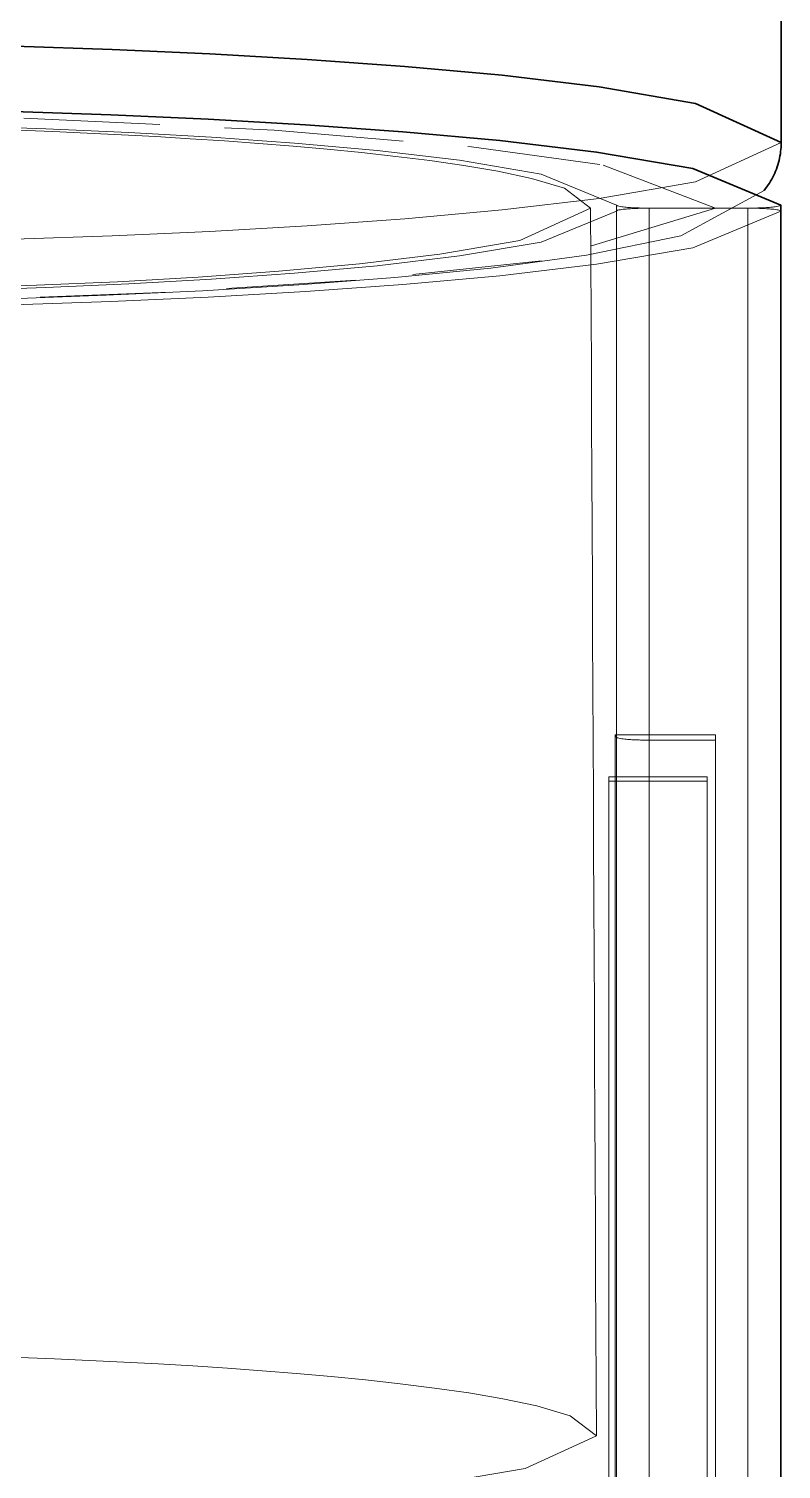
# Model space of a CAD drawing. Header units: millimetres. Extents: x 10 to 410, y 10 to 287.
# Drawn here: x 110.88 to 113.78, y 204.84 to 210.4 of the extents above; entities that cross this region are included whole.
import ezdxf

# ---------------------------------------------------------------- set-up
doc = ezdxf.new("R2010")
doc.units = ezdxf.units.MM
doc.linetypes.add('DASHED', pattern=[0.75, 0.5, -0.25])
doc.layers.add('HIDDEN', color=8, linetype='DASHED', lineweight=18)
doc.layers.add('VISIBLE', color=7, linetype='CONTINUOUS', lineweight=35)

msp = doc.modelspace()

# ---------------------------------------------------------------- linework, layer by layer
at = {"layer": 'HIDDEN'}
for points in [[(113.5297, 209.7054), (112.8576, 209.5015), (112.1403, 209.4268), (111.4204, 209.3812), (110.6997, 209.3534), (109.9785, 209.3393), (109.2572, 209.3373), (108.536, 209.3474), (107.815, 209.3704), (107.0948, 209.4095), (106.3763, 209.4724), (105.6656, 209.592), (105.9106, 209.873), (106.5978, 209.9612), (107.321, 210.0155), (108.1665, 210.0533), (108.8099, 210.0687), (109.4303, 210.074), (110.1076, 210.0699), (110.884, 210.0517), (111.8252, 210.0065), (112.5873, 209.9423), (113.0957, 209.8718), (113.5297, 209.7054)], [(105.8532, 209.7166), (106.1432, 209.8363), (106.4593, 209.8899), (106.7777, 209.9277), (107.097, 209.9566), (107.4169, 209.9795), (107.737, 209.9977), (108.0573, 210.0121), (108.3778, 210.0231), (108.6984, 210.0311), (109.019, 210.0363), (109.3396, 210.0389), (109.6603, 210.0389), (109.9809, 210.0363), (110.3016, 210.0311), (110.6221, 210.0231), (110.9426, 210.0121), (111.2629, 209.9977), (111.5831, 209.9795), (111.9029, 209.9566), (112.2223, 209.9277), (112.5407, 209.89), (112.8568, 209.8363), (113.1468, 209.7166)], [(110.0394, 210.0262), (110.1723, 210.0241), (110.3051, 210.0215), (110.438, 210.0184), (110.5708, 210.0148), (110.7037, 210.0107), (110.8365, 210.0061), (110.9693, 210.0008), (111.1021, 209.995), (111.2348, 209.9885), (111.3675, 209.9814), (111.5002, 209.9735), (111.6328, 209.9648), (111.7653, 209.9552), (111.8978, 209.9446), (112.0302, 209.9329), (112.1624, 209.9199), (112.2945, 209.9053), (112.4264, 209.8888), (112.5579, 209.8699), (112.6889, 209.8476), (112.8189, 209.82), (112.9463, 209.7823), (113.0474, 209.7055)], [(113.7835, 209.9582), (113.4526, 209.8071), (113.0806, 209.743), (112.7057, 209.6982), (112.3296, 209.6639), (111.953, 209.6368), (111.576, 209.6153), (111.1988, 209.5984), (110.8214, 209.5853), (110.4439, 209.5758), (110.0664, 209.5697), (109.6888, 209.5666), (109.3112, 209.5666), (108.9336, 209.5697), (108.556, 209.5758), (108.1786, 209.5853), (107.8012, 209.5984), (107.424, 209.6153), (107.047, 209.6368), (106.6704, 209.6639), (106.2943, 209.6982), (105.9194, 209.743), (105.5474, 209.8071), (105.2165, 209.9582)], [(113.7179, 209.7737), (113.3961, 209.5985), (113.0314, 209.5234), (112.6622, 209.4741), (112.2915, 209.4374), (111.92, 209.4089), (111.5482, 209.3864), (111.176, 209.3688), (110.8037, 209.3553), (110.4313, 209.3455), (110.0588, 209.3391), (109.6863, 209.336), (109.3137, 209.336), (108.9412, 209.3391), (108.5687, 209.3455), (108.1963, 209.3553), (107.824, 209.3688), (107.4518, 209.3864), (107.08, 209.4089), (106.7085, 209.4374), (106.3378, 209.4741), (105.9686, 209.5234), (105.6038, 209.5985), (105.2821, 209.7737)], [(113.7815, 209.6934), (113.4417, 209.552), (113.0706, 209.4889), (112.6967, 209.4445), (112.3217, 209.4105), (111.9461, 209.3836), (111.5702, 209.3623), (111.1941, 209.3454), (110.8177, 209.3324), (110.4413, 209.323), (110.0648, 209.3169), (109.6883, 209.3138), (109.3118, 209.3138), (108.9352, 209.3169), (108.5588, 209.323), (108.1823, 209.3324), (107.806, 209.3454), (107.4299, 209.3623), (107.0539, 209.3836), (106.6783, 209.4105), (106.3034, 209.4445), (105.9295, 209.4889), (105.5583, 209.552), (105.2185, 209.6934)], [(113.1468, 209.6942), (112.8568, 209.5745), (112.5407, 209.5208), (112.2223, 209.4831), (111.903, 209.4541), (111.5831, 209.4313), (111.263, 209.4131), (110.9427, 209.3987), (110.6222, 209.3877), (110.3016, 209.3797), (109.981, 209.3744), (109.6604, 209.3718), (109.3397, 209.3718), (109.0191, 209.3744), (108.6984, 209.3797), (108.3779, 209.3877), (108.0574, 209.3987), (107.7371, 209.4131), (107.4169, 209.4313), (107.0971, 209.4541), (106.7777, 209.4831), (106.4593, 209.5208), (106.1432, 209.5745), (105.8532, 209.6942)], [(113.0474, 209.7055), (112.7735, 209.5803), (112.4654, 209.5272), (112.1549, 209.4901), (111.8434, 209.4617), (111.5315, 209.4393), (111.2193, 209.4215), (110.9069, 209.4074), (110.5944, 209.3966), (110.2817, 209.3888), (109.9691, 209.3836), (109.6563, 209.3811), (109.3436, 209.3811), (109.0309, 209.3836), (108.7182, 209.3888), (108.4056, 209.3966), (108.0931, 209.4074), (107.7807, 209.4215), (107.4685, 209.4393), (107.1566, 209.4617), (106.8451, 209.4901), (106.5346, 209.5272), (106.2265, 209.5803), (105.9526, 209.7055)], [(113.0474, 209.7055), (113.0483, 209.4995), (113.0493, 209.2934), (113.0503, 209.0873), (113.0512, 208.8813), (113.0522, 208.6752), (113.0532, 208.4691), (113.0541, 208.2631), (113.0551, 208.057), (113.0561, 207.8509), (113.057, 207.6449), (113.058, 207.4388), (113.059, 207.2328), (113.0599, 207.0267), (113.0609, 206.8206), (113.0619, 206.6146), (113.0628, 206.4085), (113.0638, 206.2024), (113.0648, 205.9964), (113.0657, 205.7903), (113.0667, 205.5842), (113.0677, 205.3782), (113.0686, 205.1721), (113.0696, 204.966)], [(113.2737, 209.7054), (113.2681, 209.7054), (113.2625, 209.7054), (113.257, 209.7055), (113.2514, 209.7056), (113.2458, 209.7057), (113.2402, 209.7058), (113.2347, 209.706), (113.2291, 209.7061), (113.2235, 209.7063), (113.2179, 209.7066), (113.2124, 209.7068), (113.2068, 209.7071), (113.2012, 209.7075), (113.1957, 209.7078), (113.1901, 209.7083), (113.1846, 209.7087), (113.179, 209.7093), (113.1735, 209.7099), (113.1679, 209.7106), (113.1624, 209.7114), (113.1569, 209.7124), (113.1515, 209.7138), (113.1468, 209.7166)], [(113.1468, 207.6628), (113.1468, 207.7521), (113.1468, 207.8414), (113.1468, 207.9307), (113.1468, 208.02), (113.1468, 208.1093), (113.1468, 208.1986), (113.1468, 208.2879), (113.1468, 208.3772), (113.1468, 208.4665), (113.1468, 208.5558), (113.1468, 208.6451), (113.1468, 208.7344), (113.1468, 208.8237), (113.1468, 208.913), (113.1468, 209.0023), (113.1468, 209.0915), (113.1468, 209.1808), (113.1468, 209.2701), (113.1468, 209.3594), (113.1468, 209.4487), (113.1468, 209.538), (113.1468, 209.6273), (113.1468, 209.7166)], [(113.2737, 209.7054), (113.2681, 209.7054), (113.2625, 209.7053), (113.257, 209.7053), (113.2514, 209.7052), (113.2458, 209.7051), (113.2402, 209.705), (113.2347, 209.7048), (113.2291, 209.7046), (113.2235, 209.7044), (113.2179, 209.7042), (113.2124, 209.7039), (113.2068, 209.7036), (113.2012, 209.7033), (113.1957, 209.7029), (113.1901, 209.7025), (113.1846, 209.702), (113.179, 209.7015), (113.1735, 209.7009), (113.1679, 209.7002), (113.1624, 209.6994), (113.1569, 209.6983), (113.1515, 209.6969), (113.1468, 209.6942)], [(113.1468, 202.0934), (113.1468, 202.4238), (113.1468, 202.7543), (113.1468, 203.0848), (113.1468, 203.4152), (113.1468, 203.7457), (113.1468, 204.0762), (113.1468, 204.4066), (113.1468, 204.7371), (113.1468, 205.0676), (113.1468, 205.3981), (113.1468, 205.7285), (113.1468, 206.059), (113.1468, 206.3895), (113.1468, 206.7199), (113.1468, 207.0504), (113.1468, 207.3809), (113.1468, 207.7113), (113.1468, 208.0418), (113.1468, 208.3723), (113.1468, 208.7028), (113.1468, 209.0332), (113.1468, 209.3637), (113.1468, 209.6942)], [(113.2737, 209.7054), (113.2903, 209.7054), (113.3068, 209.7054), (113.3234, 209.7054), (113.3399, 209.7054), (113.3565, 209.7054), (113.3731, 209.7054), (113.3896, 209.7054), (113.4062, 209.7054), (113.4228, 209.7054), (113.4393, 209.7054), (113.4559, 209.7054), (113.4725, 209.7054), (113.489, 209.7054), (113.5056, 209.7054), (113.5221, 209.7054), (113.5387, 209.7054), (113.5553, 209.7054), (113.5718, 209.7054), (113.5884, 209.7054), (113.605, 209.7054), (113.6215, 209.7054), (113.6381, 209.7054), (113.6546, 209.7054)], [(113.2737, 209.7054), (113.2903, 209.7054), (113.3068, 209.7054), (113.3234, 209.7054), (113.3399, 209.7054), (113.3565, 209.7054), (113.3731, 209.7054), (113.3896, 209.7054), (113.4062, 209.7054), (113.4228, 209.7054), (113.4393, 209.7054), (113.4559, 209.7054), (113.4725, 209.7054), (113.489, 209.7054), (113.5056, 209.7054), (113.5221, 209.7054), (113.5387, 209.7054), (113.5553, 209.7054), (113.5718, 209.7054), (113.5884, 209.7054), (113.605, 209.7054), (113.6215, 209.7054), (113.6381, 209.7054), (113.6546, 209.7054)], [(113.2737, 207.4936), (113.2737, 207.5898), (113.2737, 207.686), (113.2737, 207.7821), (113.2737, 207.8783), (113.2737, 207.9744), (113.2737, 208.0706), (113.2737, 208.1668), (113.2737, 208.2629), (113.2737, 208.3591), (113.2737, 208.4553), (113.2737, 208.5514), (113.2737, 208.6476), (113.2737, 208.7438), (113.2737, 208.8399), (113.2737, 208.9361), (113.2737, 209.0322), (113.2737, 209.1284), (113.2737, 209.2246), (113.2737, 209.3207), (113.2737, 209.4169), (113.2737, 209.5131), (113.2737, 209.6092), (113.2737, 209.7054)], [(113.2737, 207.6516), (113.2737, 207.7409), (113.2737, 207.8302), (113.2737, 207.9195), (113.2737, 208.0088), (113.2737, 208.0981), (113.2737, 208.1874), (113.2737, 208.2767), (113.2737, 208.366), (113.2737, 208.4553), (113.2737, 208.5446), (113.2737, 208.6339), (113.2737, 208.7231), (113.2737, 208.8124), (113.2737, 208.9017), (113.2737, 208.991), (113.2737, 209.0803), (113.2737, 209.1696), (113.2737, 209.2589), (113.2737, 209.3482), (113.2737, 209.4375), (113.2737, 209.5268), (113.2737, 209.6161), (113.2737, 209.7054)], [(113.7815, 209.7166), (113.7768, 209.7139), (113.7714, 209.7125), (113.766, 209.7114), (113.7604, 209.7106), (113.7549, 209.7099), (113.7494, 209.7093), (113.7438, 209.7087), (113.7383, 209.7083), (113.7327, 209.7078), (113.7271, 209.7075), (113.7216, 209.7071), (113.716, 209.7068), (113.7104, 209.7066), (113.7048, 209.7063), (113.6993, 209.7061), (113.6937, 209.706), (113.6881, 209.7058), (113.6825, 209.7057), (113.677, 209.7056), (113.6714, 209.7055), (113.6658, 209.7054), (113.6602, 209.7054), (113.6546, 209.7054)], [(113.7816, 209.6938), (113.7771, 209.6968), (113.7717, 209.6983), (113.7662, 209.6993), (113.7607, 209.7002), (113.7551, 209.7009), (113.7496, 209.7015), (113.744, 209.702), (113.7384, 209.7025), (113.7329, 209.7029), (113.7273, 209.7033), (113.7217, 209.7036), (113.7161, 209.7039), (113.7105, 209.7042), (113.705, 209.7044), (113.6994, 209.7046), (113.6938, 209.7048), (113.6882, 209.705), (113.6826, 209.7051), (113.677, 209.7052), (113.6714, 209.7053), (113.6658, 209.7053), (113.6602, 209.7054), (113.6546, 209.7054)], [(113.6546, 202.0138), (113.6546, 202.3482), (113.6546, 202.6827), (113.6546, 203.0171), (113.6546, 203.3515), (113.6546, 203.6859), (113.6546, 204.0203), (113.6546, 204.3547), (113.6546, 204.6891), (113.6546, 205.0236), (113.6546, 205.358), (113.6546, 205.6924), (113.6546, 206.0268), (113.6546, 206.3612), (113.6546, 206.6956), (113.6546, 207.0301), (113.6546, 207.3645), (113.6546, 207.6989), (113.6546, 208.0333), (113.6546, 208.3677), (113.6546, 208.7021), (113.6546, 209.0366), (113.6546, 209.371), (113.6546, 209.7054)], [(113.6546, 174.9492), (113.6546, 176.4603), (113.6546, 177.9715), (113.6546, 179.4826), (113.6546, 180.9937), (113.6546, 182.5049), (113.6546, 184.016), (113.6546, 185.5272), (113.6546, 187.0383), (113.6546, 188.5494), (113.6546, 190.0606), (113.6546, 191.5717), (113.6546, 193.0829), (113.6546, 194.594), (113.6546, 196.1051), (113.6546, 197.6163), (113.6546, 199.1274), (113.6546, 200.6386), (113.6546, 202.1497), (113.6546, 203.6608), (113.6546, 205.172), (113.6546, 206.6831), (113.6546, 208.1942), (113.6546, 209.7054)], [(113.7815, 209.6934), (113.7815, 209.6934), (113.7815, 209.6934), (113.7815, 209.6935), (113.7815, 209.6935), (113.7815, 209.6935), (113.7815, 209.6935), (113.7815, 209.6935), (113.7815, 209.6935), (113.7815, 209.6935), (113.7815, 209.6935), (113.7815, 209.6936), (113.7815, 209.6936), (113.7815, 209.6936), (113.7816, 209.6936), (113.7816, 209.6936), (113.7816, 209.6936), (113.7816, 209.6936), (113.7816, 209.6936), (113.7816, 209.6937), (113.7816, 209.6937), (113.7816, 209.6937), (113.7816, 209.6937), (113.7816, 209.6937)], [(113.7815, 174.9604), (113.7815, 176.4706), (113.7815, 177.9807), (113.7815, 179.4908), (113.7815, 181.001), (113.7815, 182.5111), (113.7815, 184.0212), (113.7815, 185.5314), (113.7815, 187.0415), (113.7815, 188.5516), (113.7815, 190.0617), (113.7815, 191.5719), (113.7815, 193.082), (113.7815, 194.5921), (113.7815, 196.1023), (113.7815, 197.6124), (113.7815, 199.1225), (113.7815, 200.6326), (113.7815, 202.1428), (113.7815, 203.6529), (113.7815, 205.163), (113.7815, 206.6732), (113.7815, 208.1833), (113.7815, 209.6934)], [(113.1421, 202.01), (113.1421, 202.2562), (113.1421, 202.5023), (113.1421, 202.7485), (113.1421, 202.9947), (113.1421, 203.2408), (113.1421, 203.487), (113.1421, 203.7332), (113.1421, 203.9794), (113.1421, 204.2255), (113.1421, 204.4717), (113.1421, 204.7179), (113.1421, 204.964), (113.1421, 205.2102), (113.1421, 205.4564), (113.1421, 205.7026), (113.1421, 205.9487), (113.1421, 206.1949), (113.1421, 206.4411), (113.1421, 206.6872), (113.1421, 206.9334), (113.1421, 207.1796), (113.1421, 207.4258), (113.1421, 207.6719)], [(113.1421, 207.6719), (113.1424, 207.6716), (113.1426, 207.6712), (113.1429, 207.6708), (113.1431, 207.6704), (113.1433, 207.6701), (113.1436, 207.6697), (113.1438, 207.6693), (113.144, 207.6689), (113.1442, 207.6685), (113.1444, 207.6681), (113.1447, 207.6677), (113.1449, 207.6673), (113.1451, 207.6669), (113.1453, 207.6665), (113.1455, 207.6661), (113.1456, 207.6657), (113.1458, 207.6653), (113.146, 207.6649), (113.1462, 207.6645), (113.1464, 207.6641), (113.1465, 207.6637), (113.1467, 207.6633), (113.1468, 207.6628)], [(113.1421, 207.6719), (113.159, 207.6719), (113.1758, 207.6719), (113.1927, 207.6719), (113.2095, 207.6719), (113.2264, 207.6719), (113.2432, 207.6719), (113.2601, 207.6719), (113.2769, 207.6719), (113.2938, 207.6719), (113.3106, 207.6719), (113.3275, 207.6719), (113.3443, 207.6719), (113.3612, 207.6719), (113.378, 207.6719), (113.3949, 207.6719), (113.4117, 207.6719), (113.4286, 207.6719), (113.4454, 207.6719), (113.4623, 207.6719), (113.4791, 207.6719), (113.496, 207.6719), (113.5128, 207.6719), (113.5297, 207.6719)], [(113.2737, 207.6516), (113.2681, 207.6516), (113.2625, 207.6517), (113.257, 207.6517), (113.2514, 207.6518), (113.2458, 207.6519), (113.2402, 207.652), (113.2347, 207.6522), (113.2291, 207.6524), (113.2235, 207.6526), (113.2179, 207.6528), (113.2124, 207.6531), (113.2068, 207.6534), (113.2012, 207.6537), (113.1957, 207.6541), (113.1901, 207.6545), (113.1846, 207.655), (113.179, 207.6555), (113.1735, 207.6561), (113.1679, 207.6568), (113.1624, 207.6576), (113.1569, 207.6587), (113.1515, 207.6601), (113.1468, 207.6628)], [(113.2737, 207.6516), (113.2848, 207.6516), (113.296, 207.6516), (113.3071, 207.6516), (113.3182, 207.6516), (113.3293, 207.6516), (113.3405, 207.6516), (113.3516, 207.6516), (113.3627, 207.6516), (113.3739, 207.6516), (113.385, 207.6516), (113.3961, 207.6516), (113.4072, 207.6516), (113.4184, 207.6516), (113.4295, 207.6516), (113.4406, 207.6516), (113.4518, 207.6516), (113.4629, 207.6516), (113.474, 207.6516), (113.4851, 207.6516), (113.4963, 207.6516), (113.5074, 207.6516), (113.5185, 207.6516), (113.5297, 207.6516)], [(113.5297, 202.0467), (113.5297, 202.2912), (113.5297, 202.5358), (113.5297, 202.7804), (113.5297, 203.025), (113.5297, 203.2695), (113.5297, 203.5141), (113.5297, 203.7587), (113.5297, 204.0033), (113.5297, 204.2479), (113.5297, 204.4924), (113.5297, 204.737), (113.5297, 204.9816), (113.5297, 205.2262), (113.5297, 205.4707), (113.5297, 205.7153), (113.5297, 205.9599), (113.5297, 206.2045), (113.5297, 206.449), (113.5297, 206.6936), (113.5297, 206.9382), (113.5297, 207.1828), (113.5297, 207.4274), (113.5297, 207.6719)], [(113.5297, 207.6719), (113.5297, 207.6711), (113.5297, 207.6702), (113.5297, 207.6693), (113.5297, 207.6684), (113.5297, 207.6675), (113.5297, 207.6666), (113.5297, 207.6657), (113.5297, 207.6649), (113.5297, 207.664), (113.5297, 207.6631), (113.5297, 207.6622), (113.5297, 207.6613), (113.5297, 207.6604), (113.5297, 207.6596), (113.5297, 207.6587), (113.5297, 207.6578), (113.5297, 207.6569), (113.5297, 207.656), (113.5297, 207.6551), (113.5297, 207.6543), (113.5297, 207.6534), (113.5297, 207.6525), (113.5297, 207.6516)], [(113.5297, 202.0302), (113.5297, 202.2746), (113.5297, 202.519), (113.5297, 202.7635), (113.5297, 203.0079), (113.5297, 203.2523), (113.5297, 203.4967), (113.5297, 203.7411), (113.5297, 203.9855), (113.5297, 204.2299), (113.5297, 204.4743), (113.5297, 204.7187), (113.5297, 204.9631), (113.5297, 205.2075), (113.5297, 205.4519), (113.5297, 205.6963), (113.5297, 205.9408), (113.5297, 206.1852), (113.5297, 206.4296), (113.5297, 206.674), (113.5297, 206.9184), (113.5297, 207.1628), (113.5297, 207.4072), (113.5297, 207.6516)], [(113.1172, 177.1769), (113.1172, 178.4957), (113.1172, 179.8145), (113.1172, 181.1333), (113.1172, 182.4522), (113.1172, 183.771), (113.1172, 185.0898), (113.1172, 186.4086), (113.1172, 187.7274), (113.1172, 189.0462), (113.1172, 190.365), (113.1172, 191.6838), (113.1172, 193.0027), (113.1172, 194.3215), (113.1172, 195.6403), (113.1172, 196.9591), (113.1172, 198.2779), (113.1172, 199.5967), (113.1172, 200.9155), (113.1172, 202.2343), (113.1172, 203.5532), (113.1172, 204.872), (113.1172, 206.1908), (113.1172, 207.5096)], [(113.1172, 207.5096), (113.1172, 207.5089), (113.1172, 207.5082), (113.1172, 207.5075), (113.1172, 207.5068), (113.1172, 207.5061), (113.1172, 207.5054), (113.1172, 207.5047), (113.1172, 207.504), (113.1172, 207.5033), (113.1172, 207.5027), (113.1172, 207.502), (113.1172, 207.5013), (113.1172, 207.5006), (113.1172, 207.4999), (113.1172, 207.4992), (113.1172, 207.4985), (113.1172, 207.4978), (113.1172, 207.4971), (113.1172, 207.4964), (113.1172, 207.4957), (113.1172, 207.495), (113.1172, 207.4943), (113.1172, 207.4936)], [(113.1172, 207.5096), (113.1337, 207.5096), (113.1503, 207.5096), (113.1668, 207.5096), (113.1834, 207.5096), (113.2, 207.5096), (113.2165, 207.5096), (113.2331, 207.5096), (113.2496, 207.5096), (113.2662, 207.5096), (113.2827, 207.5096), (113.2993, 207.5096), (113.3158, 207.5096), (113.3324, 207.5096), (113.3489, 207.5096), (113.3655, 207.5096), (113.3821, 207.5096), (113.3986, 207.5096), (113.4152, 207.5096), (113.4317, 207.5096), (113.4483, 207.5096), (113.4648, 207.5096), (113.4814, 207.5096), (113.4979, 207.5096)], [(113.1172, 202.0817), (113.1172, 202.317), (113.1172, 202.5523), (113.1172, 202.7876), (113.1172, 203.0229), (113.1172, 203.2582), (113.1172, 203.4935), (113.1172, 203.7288), (113.1172, 203.9641), (113.1172, 204.1994), (113.1172, 204.4347), (113.1172, 204.67), (113.1172, 204.9053), (113.1172, 205.1406), (113.1172, 205.3759), (113.1172, 205.6112), (113.1172, 205.8465), (113.1172, 206.0818), (113.1172, 206.3171), (113.1172, 206.5524), (113.1172, 206.7877), (113.1172, 207.023), (113.1172, 207.2583), (113.1172, 207.4936)], [(113.1172, 207.4936), (113.124, 207.4936), (113.1308, 207.4936), (113.1376, 207.4936), (113.1444, 207.4936), (113.1512, 207.4936), (113.158, 207.4936), (113.1648, 207.4936), (113.1716, 207.4936), (113.1784, 207.4936), (113.1852, 207.4936), (113.192, 207.4936), (113.1988, 207.4936), (113.2056, 207.4936), (113.2125, 207.4936), (113.2193, 207.4936), (113.2261, 207.4936), (113.2329, 207.4936), (113.2397, 207.4936), (113.2465, 207.4936), (113.2533, 207.4936), (113.2601, 207.4936), (113.2669, 207.4936), (113.2737, 207.4936)], [(113.2737, 207.4936), (113.2834, 207.4936), (113.2932, 207.4936), (113.3029, 207.4936), (113.3127, 207.4936), (113.3224, 207.4936), (113.3322, 207.4936), (113.3419, 207.4936), (113.3517, 207.4936), (113.3614, 207.4936), (113.3712, 207.4936), (113.3809, 207.4936), (113.3907, 207.4936), (113.4004, 207.4936), (113.4102, 207.4936), (113.4199, 207.4936), (113.4297, 207.4936), (113.4394, 207.4936), (113.4492, 207.4936), (113.4589, 207.4936), (113.4687, 207.4936), (113.4784, 207.4936), (113.4882, 207.4936), (113.4979, 207.4936)], [(113.2737, 202.1604), (113.2737, 202.3923), (113.2737, 202.6242), (113.2737, 202.8561), (113.2737, 203.088), (113.2737, 203.3198), (113.2737, 203.5517), (113.2737, 203.7836), (113.2737, 204.0155), (113.2737, 204.2473), (113.2737, 204.4792), (113.2737, 204.7111), (113.2737, 204.943), (113.2737, 205.1749), (113.2737, 205.4067), (113.2737, 205.6386), (113.2737, 205.8705), (113.2737, 206.1024), (113.2737, 206.3342), (113.2737, 206.5661), (113.2737, 206.798), (113.2737, 207.0299), (113.2737, 207.2618), (113.2737, 207.4936)], [(113.4979, 202.0683), (113.4979, 202.3049), (113.4979, 202.5414), (113.4979, 202.778), (113.4979, 203.0146), (113.4979, 203.2512), (113.4979, 203.4877), (113.4979, 203.7243), (113.4979, 203.9609), (113.4979, 204.1975), (113.4979, 204.4341), (113.4979, 204.6706), (113.4979, 204.9072), (113.4979, 205.1438), (113.4979, 205.3804), (113.4979, 205.617), (113.4979, 205.8535), (113.4979, 206.0901), (113.4979, 206.3267), (113.4979, 206.5633), (113.4979, 206.7999), (113.4979, 207.0364), (113.4979, 207.273), (113.4979, 207.5096)], [(113.4979, 207.5096), (113.4979, 207.5089), (113.4979, 207.5082), (113.4979, 207.5075), (113.4979, 207.5068), (113.4979, 207.5061), (113.4979, 207.5054), (113.4979, 207.5047), (113.4979, 207.504), (113.4979, 207.5033), (113.4979, 207.5027), (113.4979, 207.502), (113.4979, 207.5013), (113.4979, 207.5006), (113.4979, 207.4999), (113.4979, 207.4992), (113.4979, 207.4985), (113.4979, 207.4978), (113.4979, 207.4971), (113.4979, 207.4964), (113.4979, 207.4957), (113.4979, 207.495), (113.4979, 207.4943), (113.4979, 207.4936)], [(113.4979, 202.1406), (113.4979, 202.3734), (113.4979, 202.6061), (113.4979, 202.8389), (113.4979, 203.0716), (113.4979, 203.3043), (113.4979, 203.5371), (113.4979, 203.7698), (113.4979, 204.0025), (113.4979, 204.2353), (113.4979, 204.468), (113.4979, 204.7008), (113.4979, 204.9335), (113.4979, 205.1662), (113.4979, 205.399), (113.4979, 205.6317), (113.4979, 205.8645), (113.4979, 206.0972), (113.4979, 206.3299), (113.4979, 206.5627), (113.4979, 206.7954), (113.4979, 207.0282), (113.4979, 207.2609), (113.4979, 207.4936)], [(110.0394, 205.2888), (110.1732, 205.2867), (110.3071, 205.2841), (110.4409, 205.281), (110.5748, 205.2774), (110.7086, 205.2732), (110.8424, 205.2685), (110.9761, 205.2633), (111.1099, 205.2574), (111.2436, 205.2509), (111.3773, 205.2437), (111.5109, 205.2358), (111.6445, 205.227), (111.778, 205.2174), (111.9115, 205.2067), (112.0449, 205.1949), (112.1781, 205.1818), (112.3112, 205.1672), (112.444, 205.1506), (112.5765, 205.1315), (112.7085, 205.1091), (112.8394, 205.0813), (112.9677, 205.0434), (113.0696, 204.966)], [(113.0696, 204.966), (112.794, 204.8401), (112.4839, 204.7866), (112.1715, 204.7493), (111.8581, 204.7207), (111.5442, 204.6981), (111.2301, 204.6802), (110.9157, 204.6661), (110.6012, 204.6552), (110.2866, 204.6473), (109.972, 204.6422), (109.6573, 204.6396), (109.3426, 204.6396), (109.028, 204.6422), (108.7133, 204.6473), (108.3988, 204.6552), (108.0843, 204.6661), (107.7699, 204.6802), (107.4558, 204.6981), (107.1419, 204.7207), (106.8285, 204.7493), (106.5161, 204.7866), (106.206, 204.8401), (105.9304, 204.966)]]:
    msp.add_lwpolyline(points, dxfattribs=at)
at = {"layer": 'VISIBLE'}
for points in [[(113.7835, 209.9582), (113.7835, 210.0076), (113.7835, 210.0571), (113.7835, 210.1065), (113.7835, 210.156), (113.7835, 210.2054), (113.7835, 210.2549), (113.7835, 210.3043), (113.7835, 210.3538), (113.7835, 210.4033), (113.7835, 210.4527), (113.7835, 210.5022), (113.7835, 210.5516), (113.7835, 210.6011), (113.7835, 210.6505), (113.7835, 210.7), (113.7835, 210.7494), (113.7835, 210.7989), (113.7835, 210.8484), (113.7835, 210.8978), (113.7835, 210.9473), (113.7835, 210.9967), (113.7835, 211.0462), (113.7835, 211.0956)], [(113.7835, 209.9582), (113.7835, 210.0076), (113.7835, 210.0571), (113.7835, 210.1065), (113.7835, 210.156), (113.7835, 210.2054), (113.7835, 210.2549), (113.7835, 210.3043), (113.7835, 210.3538), (113.7835, 210.4033), (113.7835, 210.4527), (113.7835, 210.5022), (113.7835, 210.5516), (113.7835, 210.6011), (113.7835, 210.6505), (113.7835, 210.7), (113.7835, 210.7494), (113.7835, 210.7989), (113.7835, 210.8484), (113.7835, 210.8978), (113.7835, 210.9473), (113.7835, 210.9967), (113.7835, 211.0462), (113.7835, 211.0956)], [(105.2165, 209.9582), (105.5474, 210.1092), (105.9194, 210.1733), (106.2943, 210.2181), (106.6704, 210.2524), (107.047, 210.2795), (107.424, 210.301), (107.8012, 210.318), (108.1786, 210.331), (108.5561, 210.3405), (108.9336, 210.3467), (109.3112, 210.3497), (109.6888, 210.3497), (110.0664, 210.3467), (110.444, 210.3405), (110.8214, 210.331), (111.1988, 210.318), (111.576, 210.301), (111.953, 210.2795), (112.3296, 210.2524), (112.7057, 210.2181), (113.0806, 210.1733), (113.4526, 210.1092), (113.7835, 209.9582)], [(105.2185, 209.7173), (105.5583, 209.8588), (105.9294, 209.9219), (106.3033, 209.9663), (106.6783, 210.0003), (107.0539, 210.0271), (107.4298, 210.0485), (107.8059, 210.0654), (108.1823, 210.0783), (108.5587, 210.0877), (108.9352, 210.0939), (109.3117, 210.0969), (109.6882, 210.0969), (110.0648, 210.0939), (110.4412, 210.0877), (110.8177, 210.0783), (111.194, 210.0654), (111.5701, 210.0485), (111.9461, 210.0271), (112.3217, 210.0003), (112.6966, 209.9663), (113.0705, 209.9219), (113.4417, 209.8588), (113.7815, 209.7174)], [(113.7835, 209.9582), (113.7834, 209.9495), (113.783, 209.9408), (113.7823, 209.9322), (113.7814, 209.9235), (113.7802, 209.9149), (113.7788, 209.9064), (113.7771, 209.8979), (113.7752, 209.8894), (113.773, 209.881), (113.7706, 209.8727), (113.7679, 209.8645), (113.7649, 209.8563), (113.7618, 209.8482), (113.7584, 209.8402), (113.7547, 209.8324), (113.7509, 209.8246), (113.7468, 209.8169), (113.7425, 209.8094), (113.738, 209.802), (113.7333, 209.7947), (113.7284, 209.7876), (113.7232, 209.7806), (113.7179, 209.7737)], [(113.7835, 209.9582), (113.7835, 209.9582), (113.7835, 209.9582), (113.7835, 209.9582), (113.7835, 209.9582), (113.7835, 209.9582), (113.7835, 209.9582), (113.7835, 209.9582), (113.7835, 209.9582), (113.7835, 209.9582), (113.7835, 209.9582), (113.7835, 209.9582), (113.7835, 209.9582), (113.7835, 209.9582), (113.7835, 209.9582), (113.7835, 209.9582), (113.7835, 209.9582), (113.7835, 209.9582), (113.7835, 209.9582), (113.7835, 209.9582), (113.7835, 209.9582), (113.7835, 209.9582), (113.7835, 209.9582), (113.7835, 209.9582)], [(113.7815, 209.7174), (113.7815, 209.7173), (113.7815, 209.7173), (113.7815, 209.7173), (113.7815, 209.7173), (113.7815, 209.7173), (113.7815, 209.7173), (113.7815, 209.7172), (113.7815, 209.7172), (113.7815, 209.7172), (113.7815, 209.7172), (113.7815, 209.7172), (113.7816, 209.7172), (113.7816, 209.7172), (113.7816, 209.7171), (113.7816, 209.7171), (113.7816, 209.7171), (113.7816, 209.7171), (113.7816, 209.7171), (113.7816, 209.7171), (113.7816, 209.717), (113.7816, 209.717), (113.7816, 209.717), (113.7816, 209.717)], [(113.7815, 174.9612), (113.7815, 176.4723), (113.7815, 177.9834), (113.7815, 179.4946), (113.7815, 181.0057), (113.7815, 182.5168), (113.7815, 184.028), (113.7815, 185.5391), (113.7815, 187.0503), (113.7815, 188.5614), (113.7815, 190.0725), (113.7815, 191.5837), (113.7815, 193.0948), (113.7815, 194.606), (113.7815, 196.1171), (113.7815, 197.6282), (113.7815, 199.1394), (113.7815, 200.6505), (113.7815, 202.1617), (113.7815, 203.6728), (113.7815, 205.1839), (113.7815, 206.6951), (113.7815, 208.2062), (113.7815, 209.7174)], [(113.7816, 209.717), (113.7816, 209.717), (113.7816, 209.717), (113.7816, 209.717), (113.7816, 209.7169), (113.7816, 209.7169), (113.7816, 209.7169), (113.7816, 209.7169), (113.7816, 209.7169), (113.7816, 209.7169), (113.7816, 209.7168), (113.7816, 209.7168), (113.7815, 209.7168), (113.7815, 209.7168), (113.7815, 209.7168), (113.7815, 209.7168), (113.7815, 209.7168), (113.7815, 209.7167), (113.7815, 209.7167), (113.7815, 209.7167), (113.7815, 209.7167), (113.7815, 209.7167), (113.7815, 209.7167), (113.7815, 209.7166)], [(113.7816, 174.9608), (113.7816, 176.4719), (113.7816, 177.9831), (113.7816, 179.4942), (113.7816, 181.0054), (113.7816, 182.5165), (113.7816, 184.0276), (113.7816, 185.5388), (113.7816, 187.0499), (113.7816, 188.5611), (113.7816, 190.0722), (113.7816, 191.5833), (113.7816, 193.0945), (113.7816, 194.6056), (113.7816, 196.1167), (113.7816, 197.6279), (113.7816, 199.139), (113.7816, 200.6502), (113.7816, 202.1613), (113.7816, 203.6724), (113.7816, 205.1836), (113.7816, 206.6947), (113.7816, 208.2059), (113.7816, 209.717)], [(113.7816, 209.6937), (113.7816, 209.6937), (113.7816, 209.6937), (113.7816, 209.6937), (113.7816, 209.6937), (113.7816, 209.6937), (113.7816, 209.6937), (113.7816, 209.6937), (113.7816, 209.6937), (113.7816, 209.6937), (113.7816, 209.6937), (113.7816, 209.6937), (113.7816, 209.6937), (113.7816, 209.6937), (113.7816, 209.6937), (113.7816, 209.6938), (113.7816, 209.6938), (113.7816, 209.6938), (113.7816, 209.6938), (113.7816, 209.6938), (113.7816, 209.6938), (113.7816, 209.6938), (113.7816, 209.6938), (113.7816, 209.6938)], [(113.7816, 209.6938), (113.7816, 209.6938), (113.7816, 209.6938), (113.7816, 209.6938), (113.7816, 209.6938), (113.7816, 209.6938), (113.7816, 209.6938), (113.7816, 209.6938), (113.7816, 209.6938), (113.7816, 209.6938), (113.7816, 209.6938), (113.7816, 209.6938), (113.7816, 209.6938), (113.7816, 209.6938), (113.7816, 209.6938), (113.7816, 209.6938), (113.7816, 209.6938), (113.7816, 209.6938), (113.7816, 209.6938), (113.7816, 209.6938), (113.7816, 209.6938), (113.7816, 209.6938), (113.7816, 209.6938), (113.7816, 209.6938)], [(113.7816, 174.9376), (113.7816, 176.4487), (113.7816, 177.9598), (113.7816, 179.471), (113.7816, 180.9821), (113.7816, 182.4933), (113.7816, 184.0044), (113.7816, 185.5155), (113.7816, 187.0267), (113.7816, 188.5378), (113.7816, 190.049), (113.7816, 191.5601), (113.7816, 193.0712), (113.7816, 194.5824), (113.7816, 196.0935), (113.7816, 197.6047), (113.7816, 199.1158), (113.7816, 200.6269), (113.7816, 202.1381), (113.7816, 203.6492), (113.7816, 205.1604), (113.7816, 206.6715), (113.7816, 208.1826), (113.7816, 209.6938)]]:
    msp.add_lwpolyline(points, dxfattribs=at)

doc.saveas('drawing.dxf')
